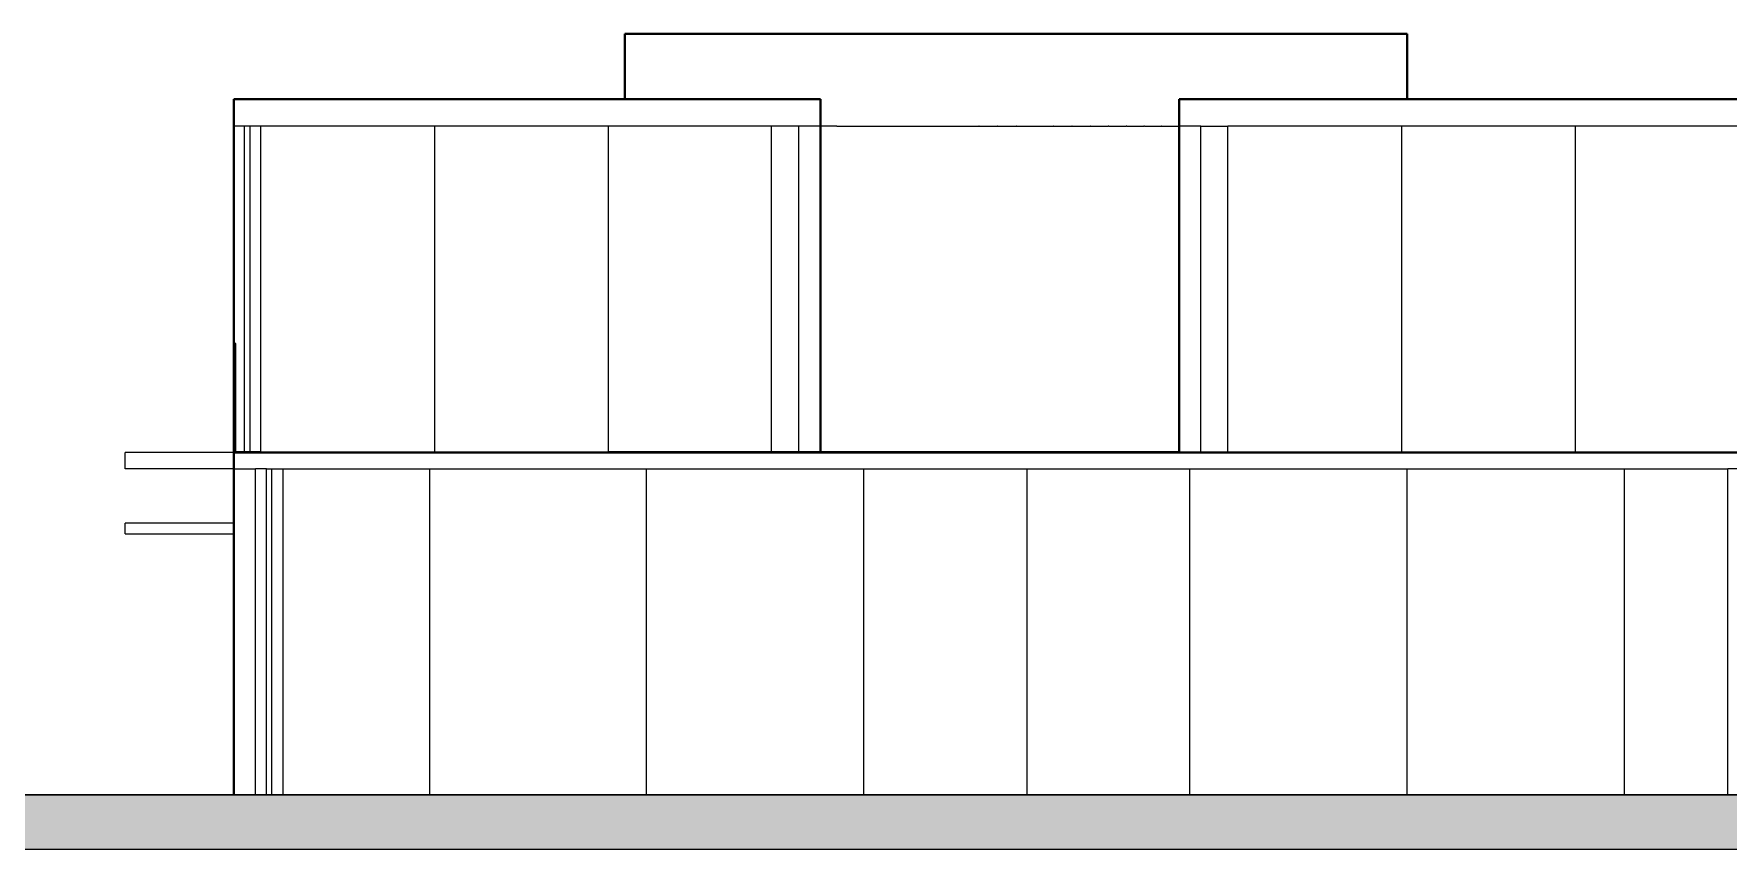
# Model space of a CAD drawing. Header units: millimetres. Extents: x -1966 to 205283, y -140015 to 7000.
# Drawn here: x 67415 to 83008, y -500 to 7000 of the extents above; entities that cross this region are included whole.
import ezdxf

# ---------------------------------------------------------------- set-up
doc = ezdxf.new("R2010")
doc.units = ezdxf.units.MM
doc.header["$LTSCALE"] = 1000
doc.layers.add('1', color=7, linetype='Continuous', lineweight=40)

msp = doc.modelspace()

# ---------------------------------------------------------------- hatches: boundary and pattern name
at = {"layer": '1'}
h = msp.add_hatch(color=256, dxfattribs=at)
h.dxf.hatch_style = 1
h.paths.add_polyline_path([(95486.1, 0.1), (86986.1, 0.1), (84594.3, 0.1), (65272.9, 0.1), (65257.1, 0.1), (65253.9, 0.1), (65117.5, 0.1), (65108.1, 0.1), (65031.2, 0.1), (65031.2, -499.9), (86986.1, -499.9), (95486.1, -499.9)])

# ---------------------------------------------------------------- linework, layer by layer
for p, q in [((69354.5, 6150.1), (69254.5, 6150.1)), ((69354.5, 3152.1), (69354.5, 6150.1)), ((69404.5, 6150.1), (69354.5, 6150.1)), ((69404.5, 3152.1), (69404.5, 6150.1)), ((69504.5, 6150.1), (69404.5, 6150.1)), ((69504.5, 5128.3), (69504.5, 6150.1)), ((71104.5, 6150.1), (69504.5, 6150.1)), ((71104.5, 3150.1), (71104.5, 6150.1)), ((72704.5, 6150.1), (71104.5, 6150.1)), ((72704.5, 3152.1), (72704.5, 6150.1)), ((74204.5, 6150.1), (72704.5, 6150.1)), ((74204.5, 3152.1), (74204.5, 6150.1)), ((74454.5, 6150.1), (74204.5, 6150.1)), ((74654.5, 6150.1), (74454.5, 6150.1)), ((74454.5, 3152.1), (74454.5, 6150.1)), ((74804.9, 6150.1), (74654.5, 6150.1)), ((74804.9, 6150.1), (74805.1, 6150.1)), ((74805.1, 6150.1), (74959, 6150.1)), ((74959, 6150.1), (74959.5, 6150.1)), ((74959.5, 6150.1), (75116.5, 6150.1)), ((75116.5, 6150.1), (75117.2, 6150.1)), ((75117.2, 6150.1), (75277.1, 6150.1)), ((75277.1, 6150.1), (75278, 6150.1)), ((75278, 6150.1), (75440.3, 6150.1)), ((75441.5, 6150.1), (75440.3, 6150.1)), ((75441.5, 6150.1), (75605.8, 6150.1)), ((75607.2, 6150.1), (75605.8, 6150.1)), ((75607.2, 6150.1), (75773.2, 6150.1)), ((75774.9, 6150.1), (75773.2, 6150.1)), ((75774.9, 6150.1), (75942.2, 6150.1)), ((75944.1, 6150.1), (75942.2, 6150.1)), ((75944.1, 6150.1), (76112.3, 6150.1)), ((76114.5, 6150.1), (76112.3, 6150.1)), ((76114.5, 6150.1), (76283.2, 6150.1)), ((76285.7, 6150.1), (76283.2, 6150.1)), ((76285.7, 6150.1), (76454.5, 6150.1)), ((76457.2, 6150.1), (76454.5, 6150.1)), ((76457.2, 6150.1), (76625.8, 6150.1)), ((76628.8, 6150.1), (76625.8, 6150.1)), ((76628.8, 6150.1), (76796.7, 6150.1)), ((76799.9, 6150.1), (76796.7, 6150.1)), ((76799.9, 6150.1), (76966.8, 6150.1)), ((76970.3, 6150.1), (76966.8, 6150.1)), ((76970.3, 6150.1), (77135.8, 6150.1)), ((77139.5, 6150.1), (77135.8, 6150.1)), ((77139.5, 6150.1), (77303.2, 6150.1)), ((77307.1, 6150.1), (77303.2, 6150.1)), ((77307.1, 6150.1), (77468.7, 6150.1)), ((77472.8, 6150.1), (77468.7, 6150.1)), ((77472.8, 6150.1), (77632, 6150.1)), ((77636.2, 6150.1), (77632, 6150.1)), ((77636.2, 6150.1), (77792.5, 6150.1)), ((77796.9, 6150.1), (77792.5, 6150.1)), ((77796.9, 6150.1), (77950, 6150.1)), ((77954.5, 6150.1), (77950, 6150.1)), ((78154.5, 6150.1), (77954.5, 6150.1)), ((78154.5, 3150.1), (78154.5, 6150.1)), ((78154.5, 6150.1), (78404.5, 6150.1)), ((78404.5, 3150.1), (78404.5, 6150.1)), ((80004.5, 6150.1), (78404.5, 6150.1)), ((80004.5, 3150.1), (80004.5, 6150.1)), ((81604.5, 6150.1), (80004.5, 6150.1)), ((81604.5, 3150.1), (81604.5, 6150.1)), ((83204.5, 6150.1), (81604.5, 6150.1)), ((69504.5, 3152.1), (69504.5, 5128.3)), ((69274.5, 4152.1), (69254.5, 4152.1)), ((69274.5, 3152.1), (69274.5, 4152.1)), ((68254.5, 3000.1), (68254.5, 3150.1)), ((69254.5, 3150.1), (68254.5, 3150.1)), ((69254.5, 3000.1), (69254.5, 3150.1)), ((69504.5, 3152.1), (70042.5, 3152.1)), ((71617.2, 3152.1), (72704.5, 3152.1)), ((69254.5, 3000.1), (68254.5, 3000.1)), ((69254.5, 3000.1), (69454.5, 3000.1)), ((69454.5, 3000.1), (69454.7, 3000.1)), ((69454.5, 2500.1), (69454.5, 3000.1)), ((69554.7, 3000.1), (69454.7, 3000.1)), ((69454.7, 2500.1), (69454.7, 3000.1)), ((69554.7, 0.1), (69554.7, 3000.1)), ((69554.7, 3000.1), (69604.7, 3000.1)), ((69604.7, 3000.1), (69704.7, 3000.1)), ((69604.7, 0.1), (69604.7, 3000.1)), ((69704.7, 3000.1), (69704.7, 0.1)), ((69704.7, 3000.1), (71054.7, 3000.1)), ((71054.7, 3000.1), (71054.7, 0.1)), ((71054.7, 3000.1), (73054.7, 3000.1)), ((73054.7, 0.1), (73054.7, 3000.1)), ((73054.7, 3000.1), (75054.7, 3000.1)), ((75054.7, 0.1), (75054.7, 3000.1)), ((75054.7, 3000.1), (76554.7, 3000.1)), ((76554.7, 3000.1), (76554.7, 0.1)), ((76554.7, 3000.1), (78054.7, 3000.1)), ((78054.7, 0.1), (78054.7, 3000.1)), ((78054.7, 3000.1), (80054.7, 3000.1)), ((80054.7, 0.1), (80054.7, 3000.1)), ((80054.7, 3000.1), (82054.7, 3000.1)), ((82054.7, 0.1), (82054.7, 3000.1)), ((82054.7, 3000.1), (83004.7, 3000.1)), ((83004.7, 0.1), (83004.7, 3000.1)), ((83104.7, 3000.1), (83004.7, 3000.1)), ((68254.5, 2400.1), (68254.5, 2500.1)), ((69254.5, 2500.1), (68254.5, 2500.1)), ((69454.5, 2500.1), (69454.7, 2500.1)), ((69454.5, 2407), (69454.5, 2500.1)), ((69454.7, 2407), (69454.7, 2500.1)), ((68254.5, 2400.1), (69254.5, 2400.1)), ((69454.7, 2407), (69454.5, 2407)), ((69454.5, 2400.1), (69454.5, 2407)), ((69454.7, 2400.1), (69454.5, 2400.1)), ((69454.5, 1493.2), (69454.5, 2400.1)), ((69454.7, 2400.1), (69454.7, 2407)), ((69454.7, 1493.2), (69454.7, 2400.1)), ((69454.5, 1493.2), (69454.7, 1493.2)), ((69454.5, 907), (69454.5, 1493.2)), ((69454.7, 907), (69454.7, 1493.2)), ((69454.5, 907), (69454.7, 907)), ((69454.5, 900.1), (69454.5, 907)), ((69454.7, 900.1), (69454.5, 900.1)), ((69454.5, 760.1), (69454.5, 900.1)), ((69454.7, 900.1), (69454.7, 907)), ((69454.7, 760.1), (69454.7, 900.1)), ((69454.7, 760.1), (69454.5, 760.1)), ((69454.5, 750.1), (69454.5, 760.1)), ((69454.5, 750.1), (69454.7, 750.1)), ((69454.5, 1.1), (69454.5, 750.1)), ((69454.7, 750.1), (69454.7, 760.1)), ((69454.7, 1.1), (69454.7, 750.1)), ((65037.5, 0.1), (69254.5, 0.1)), ((69254.5, 0.1), (65108.1, 0.1)), ((69254.5, 0.1), (65117.5, 0.1)), ((69254.5, 0.1), (65155, 0.1)), ((69254.5, 0.1), (65164.3, 0.1)), ((86986.1, 0.1), (65257.1, 0.1)), ((86986.1, 0.1), (65257.1, 0.1)), ((86986.1, 0.1), (65272.9, 0.1)), ((69254.5, 0.1), (66910.8, 0.1)), ((69254.5, 0.1), (67713.1, 0.1)), ((68950.1, 0.1), (69266.1, 0.1)), ((68950.1, 0.1), (68994.4, 0.1)), ((75328.2, 0.1), (68969.1, 0.1)), ((68994.4, 0.1), (68969.1, 0.1)), ((74258.5, 0.1), (68994.4, 0.1)), ((74258.5, 0.1), (69115.9, 0.1)), ((69132.7, 0.1), (69115.9, 0.1)), ((74988.2, 0.1), (69132.7, 0.1)), ((69187.3, 0.1), (86986.1, 0.1)), ((69187.3, 0.1), (69218.9, 0.1)), ((86986.1, 0.1), (69218.9, 0.1)), ((69254.5, 0.1), (69454.5, 0.1)), ((69323.4, 0.1), (69298.1, 0.1)), ((69454.1, 0.1), (69437.3, 0.1)), ((69454.7, 1.1), (69454.5, 1.1)), ((69454.5, 0.1), (69454.5, 1.1)), ((69454.7, 0.1), (69454.5, 0.1)), ((69454.7, 0.1), (69454.5, 0.1)), ((69454.7, 0.1), (69454.5, 0.1)), ((69454.7, 0.1), (69454.5, 0.1)), ((69454.7, 0.1), (69454.5, 0.1)), ((69454.7, 0.1), (69454.5, 0.1)), ((69454.7, 0.1), (69454.5, 0.1)), ((69454.7, 0.1), (69454.7, 1.1)), ((69454.7, 0.1), (69554.7, 0.1)), ((69508.7, 0.1), (69540.3, 0.1)), ((69604.7, 0.1), (69554.7, 0.1)), ((69704.7, 0.1), (69604.7, 0.1)), ((71054.7, 0.1), (69704.7, 0.1)), ((73054.7, 0.1), (71054.7, 0.1)), ((78549.1, 0.1), (72910.9, 0.1)), ((73054.7, 0.1), (75054.7, 0.1)), ((76945.1, 0.1), (74666, 0.1)), ((77352.8, 0.1), (74988.2, 0.1)), ((75054.7, 0.1), (76554.7, 0.1)), ((78549.1, 0.1), (75328.2, 0.1)), ((78422.5, 0.1), (76057.9, 0.1)), ((79278.8, 0.1), (76057.9, 0.1)), ((76554.7, 0.1), (78054.7, 0.1)), ((80182.6, 0.1), (76945.1, 0.1)), ((80912.3, 0.1), (77674.8, 0.1)), ((79618.8, 0.1), (77674.8, 0.1)), ((78054.7, 0.1), (80054.7, 0.1)), ((80765.7, 0.1), (78721, 0.1)), ((81643.4, 0.1), (79278.8, 0.1)), ((81114.1, 0.1), (79618.8, 0.1)), ((81835.4, 0.1), (79790.7, 0.1)), ((80182.6, 0.1), (79977.8, 0.1)), ((80054.7, 0.1), (82054.7, 0.1)), ((82713.1, 0.1), (80348.5, 0.1)), ((81843.8, 0.1), (80348.5, 0.1)), ((85950.6, 0.1), (80912.3, 0.1)), ((81114.1, 0.1), (81843.8, 0.1)), ((86986.1, 0.1), (81733, 0.1)), ((82054.7, 0.1), (83004.7, 0.1)), ((83004.7, 0.1), (83104.7, 0.1)), ((65037.5, -499.9), (86986.1, -499.9))]:
    msp.add_line(p, q)
for p, q in [((72854.8, 7000.1), (72856.8, 7000.1)), ((72854.8, 6850.1), (72854.8, 7000.1)), ((72866.8, 7000.1), (72856.8, 7000.1)), ((72884.8, 7000.1), (72866.8, 7000.1)), ((72910.9, 7000.1), (72884.8, 7000.1)), ((72944.8, 7000.1), (72910.9, 7000.1)), ((72986.5, 7000.1), (72944.8, 7000.1)), ((73036, 7000.1), (72986.5, 7000.1)), ((73093.1, 7000.1), (73036, 7000.1)), ((73157.7, 7000.1), (73093.1, 7000.1)), ((73229.7, 7000.1), (73157.7, 7000.1)), ((73308.9, 7000.1), (73229.7, 7000.1)), ((73395, 7000.1), (73308.9, 7000.1)), ((73488.1, 7000.1), (73395, 7000.1)), ((73587.7, 7000.1), (73488.1, 7000.1)), ((73693.7, 7000.1), (73587.7, 7000.1)), ((73805.9, 7000.1), (73693.7, 7000.1)), ((73924, 7000.1), (73805.9, 7000.1)), ((74047.7, 7000.1), (73924, 7000.1)), ((74176.9, 7000.1), (74047.7, 7000.1)), ((74311.1, 7000.1), (74176.9, 7000.1)), ((74450, 7000.1), (74311.1, 7000.1)), ((74593.5, 7000.1), (74450, 7000.1)), ((74741.1, 7000.1), (74593.5, 7000.1)), ((74892.5, 7000.1), (74741.1, 7000.1)), ((75047.4, 7000.1), (74892.5, 7000.1)), ((75205.5, 7000.1), (75047.4, 7000.1)), ((75366.3, 7000.1), (75205.5, 7000.1)), ((75529.6, 7000.1), (75366.3, 7000.1)), ((75694.9, 7000.1), (75529.6, 7000.1)), ((75862, 7000.1), (75694.9, 7000.1)), ((76030.3, 7000.1), (75862, 7000.1)), ((76199.6, 7000.1), (76030.3, 7000.1)), ((76369.5, 7000.1), (76199.6, 7000.1)), ((76369.5, 7000.1), (76454.5, 7000.1)), ((76454.5, 7000.1), (76539.5, 7000.1)), ((76539.5, 7000.1), (76709.4, 7000.1)), ((76709.4, 7000.1), (76878.7, 7000.1)), ((76878.7, 7000.1), (77047, 7000.1)), ((77047, 7000.1), (77214.1, 7000.1)), ((77214.1, 7000.1), (77379.4, 7000.1)), ((77379.4, 7000.1), (77542.7, 7000.1)), ((77542.7, 7000.1), (77703.5, 7000.1)), ((77703.5, 7000.1), (77861.6, 7000.1)), ((77861.6, 7000.1), (78016.5, 7000.1)), ((78016.5, 7000.1), (78167.9, 7000.1)), ((78167.9, 7000.1), (78315.5, 7000.1)), ((78315.5, 7000.1), (78459, 7000.1)), ((78459, 7000.1), (78598, 7000.1)), ((78598, 7000.1), (78732.2, 7000.1)), ((78732.2, 7000.1), (78861.3, 7000.1)), ((78861.3, 7000.1), (78985, 7000.1)), ((78985, 7000.1), (79103.1, 7000.1)), ((79103.1, 7000.1), (79215.3, 7000.1)), ((79215.3, 7000.1), (79321.3, 7000.1)), ((79321.3, 7000.1), (79421, 7000.1)), ((79421, 7000.1), (79514, 7000.1)), ((79514, 7000.1), (79600.2, 7000.1)), ((79600.2, 7000.1), (79679.3, 7000.1)), ((79679.3, 7000.1), (79751.3, 7000.1)), ((79751.3, 7000.1), (79815.9, 7000.1)), ((79815.9, 7000.1), (79873, 7000.1)), ((79873, 7000.1), (79922.5, 7000.1)), ((79922.5, 7000.1), (79964.2, 7000.1)), ((79964.2, 7000.1), (79998.2, 7000.1)), ((79998.2, 7000.1), (80024.2, 7000.1)), ((80024.2, 7000.1), (80042.2, 7000.1)), ((80042.2, 7000.1), (80052.2, 7000.1)), ((80052.2, 7000.1), (80054.3, 7000.1)), ((80054.3, 6850.1), (80054.3, 7000.1)), ((72854.5, 6400.1), (72854.5, 6850.1)), ((72854.8, 6850.1), (72854.5, 6850.1)), ((80054.5, 6400.1), (80054.5, 6850.1)), ((69254.5, 6300.1), (69254.5, 6400.1)), ((69254.5, 6400.1), (69304.5, 6400.1)), ((72854.5, 6400.1), (69304.5, 6400.1)), ((72858.6, 6400.1), (72854.5, 6400.1)), ((72870.8, 6400.1), (72858.6, 6400.1)), ((72891.2, 6400.1), (72870.8, 6400.1)), ((72919.6, 6400.1), (72891.2, 6400.1)), ((72956, 6400.1), (72919.6, 6400.1)), ((73000.3, 6400.1), (72956, 6400.1)), ((73052.5, 6400.1), (73000.3, 6400.1)), ((73112.4, 6400.1), (73052.5, 6400.1)), ((73179.8, 6400.1), (73112.4, 6400.1)), ((73254.7, 6400.1), (73179.8, 6400.1)), ((73336.8, 6400.1), (73254.7, 6400.1)), ((73426, 6400.1), (73336.8, 6400.1)), ((73522, 6400.1), (73426, 6400.1)), ((73624.7, 6400.1), (73522, 6400.1)), ((73733.8, 6400.1), (73624.7, 6400.1)), ((73849.1, 6400.1), (73733.8, 6400.1)), ((73970.2, 6400.1), (73849.1, 6400.1)), ((74097, 6400.1), (73970.2, 6400.1)), ((74229.1, 6400.1), (74097, 6400.1)), ((74366.3, 6400.1), (74229.1, 6400.1)), ((74508.2, 6400.1), (74366.3, 6400.1)), ((74654.5, 6400.1), (74508.2, 6400.1)), ((74654.5, 6300.1), (74654.5, 6400.1)), ((77954.5, 6300.1), (77954.5, 6400.1)), ((77954.5, 6400.1), (78004.5, 6400.1)), ((78104.1, 6400.1), (78004.5, 6400.1)), ((78254.5, 6400.1), (78104.1, 6400.1)), ((78400.8, 6400.1), (78254.5, 6400.1)), ((78542.7, 6400.1), (78400.8, 6400.1)), ((78679.9, 6400.1), (78542.7, 6400.1)), ((78812, 6400.1), (78679.9, 6400.1)), ((78938.8, 6400.1), (78812, 6400.1)), ((79060, 6400.1), (78938.8, 6400.1)), ((79175.2, 6400.1), (79060, 6400.1)), ((79284.3, 6400.1), (79175.2, 6400.1)), ((79387, 6400.1), (79284.3, 6400.1)), ((79483, 6400.1), (79387, 6400.1)), ((79572.2, 6400.1), (79483, 6400.1)), ((79654.3, 6400.1), (79572.2, 6400.1)), ((79729.2, 6400.1), (79654.3, 6400.1)), ((79796.6, 6400.1), (79729.2, 6400.1)), ((79856.5, 6400.1), (79796.6, 6400.1)), ((79908.7, 6400.1), (79856.5, 6400.1)), ((79953, 6400.1), (79908.7, 6400.1)), ((79989.5, 6400.1), (79953, 6400.1)), ((80017.9, 6400.1), (79989.5, 6400.1)), ((80038.2, 6400.1), (80017.9, 6400.1)), ((80050.4, 6400.1), (80038.2, 6400.1)), ((80054.5, 6400.1), (80050.4, 6400.1)), ((83454.5, 6400.1), (80054.5, 6400.1)), ((69254.5, 6150.1), (69254.5, 6300.1)), ((74654.5, 6150.1), (74654.5, 6300.1)), ((77954.5, 6150.1), (77954.5, 6300.1)), ((69254.5, 6150.1), (69254.5, 3150.1)), ((74654.5, 3152.1), (74654.5, 6150.1)), ((77954.5, 3152.1), (77954.5, 6150.1)), ((69254.5, 4152.1), (69254.5, 3150.1)), ((69254.5, 3150.1), (69274.5, 3152.1)), ((69274.5, 3150.1), (69254.5, 3150.1)), ((69254.5, 3150.1), (69254.5, 3000.1)), ((69274.5, 3152.1), (69274.5, 3150.1)), ((69274.5, 3152.1), (69354.5, 3152.1)), ((69274.5, 3150.1), (69274.5, 3152.1)), ((69354.5, 3150.1), (69274.5, 3150.1)), ((69354.5, 3150.1), (69354.5, 3152.1)), ((69354.5, 3152.1), (69404.5, 3152.1)), ((69404.5, 3150.1), (69354.5, 3150.1)), ((69404.5, 3150.1), (69404.5, 3152.1)), ((69404.5, 3152.1), (69504.5, 3152.1)), ((69504.5, 3150.1), (69404.5, 3150.1)), ((69504.5, 3150.1), (69504.5, 3152.1)), ((71617.2, 3150.1), (69504.5, 3150.1)), ((72704.5, 3150.1), (71613, 3150.1)), ((72704.5, 3150.1), (72704.5, 3152.1)), ((72704.5, 3152.1), (74204.5, 3152.1)), ((74204.5, 3150.1), (72704.5, 3150.1)), ((74204.5, 3150.1), (74204.5, 3152.1)), ((74204.5, 3152.1), (74454.5, 3152.1)), ((74454.5, 3150.1), (74204.5, 3150.1)), ((74454.5, 3150.1), (74454.5, 3152.1)), ((74454.5, 3152.1), (74654.5, 3152.1)), ((74654.5, 3150.1), (74454.5, 3150.1)), ((74654.5, 3150.1), (74654.5, 3152.1)), ((74654.5, 3152.1), (74805.1, 3152.1)), ((74805.1, 3150.1), (74654.5, 3150.1)), ((74805.1, 3152.1), (74959.5, 3152.1)), ((74959.5, 3150.1), (74805.1, 3150.1)), ((74959.5, 3152.1), (75117.2, 3152.1)), ((75117.2, 3150.1), (74959.5, 3150.1)), ((75117.2, 3152.1), (75278, 3152.1)), ((75278, 3150.1), (75117.2, 3150.1)), ((75278, 3152.1), (75441.5, 3152.1)), ((75441.5, 3150.1), (75278, 3150.1)), ((75441.5, 3152.1), (75607.2, 3152.1)), ((75607.2, 3150.1), (75441.5, 3150.1)), ((75607.2, 3152.1), (75774.9, 3152.1)), ((75774.9, 3150.1), (75607.2, 3150.1)), ((75774.9, 3152.1), (75944.1, 3152.1)), ((75944.1, 3150.1), (75774.9, 3150.1)), ((75944.1, 3152.1), (76114.5, 3152.1)), ((76114.5, 3150.1), (75944.1, 3150.1)), ((76114.5, 3152.1), (76285.7, 3152.1)), ((76285.7, 3150.1), (76114.5, 3150.1)), ((76285.7, 3152.1), (76457.2, 3152.1)), ((76457.2, 3150.1), (76285.7, 3150.1)), ((76457.2, 3152.1), (76628.8, 3152.1)), ((76628.8, 3150.1), (76457.2, 3150.1)), ((76628.8, 3152.1), (76799.9, 3152.1)), ((76799.9, 3150.1), (76628.8, 3150.1)), ((76799.9, 3152.1), (76970.3, 3152.1)), ((76970.3, 3150.1), (76799.9, 3150.1)), ((76970.3, 3152.1), (77139.5, 3152.1)), ((77139.5, 3150.1), (76970.3, 3150.1)), ((77139.5, 3152.1), (77307.1, 3152.1)), ((77307.1, 3150.1), (77139.5, 3150.1)), ((77307.1, 3152.1), (77472.8, 3152.1)), ((77472.8, 3150.1), (77307.1, 3150.1)), ((77472.8, 3152.1), (77636.2, 3152.1)), ((77636.2, 3150.1), (77472.8, 3150.1)), ((77636.2, 3152.1), (77796.9, 3152.1)), ((77796.9, 3150.1), (77636.2, 3150.1)), ((77796.9, 3152.1), (77954.5, 3152.1)), ((77954.5, 3150.1), (77796.9, 3150.1)), ((77954.5, 3152.1), (77954.5, 3150.1)), ((78154.5, 3150.1), (77954.5, 3150.1)), ((78404.5, 3150.1), (78154.5, 3150.1)), ((80004.5, 3150.1), (78404.5, 3150.1)), ((81604.5, 3150.1), (80004.5, 3150.1)), ((83204.5, 3150.1), (81604.5, 3150.1)), ((69254.5, 3000.1), (69254.5, 2500.1)), ((69254.5, 2500.1), (69254.5, 2400.1)), ((69254.5, 2400.1), (69254.5, 0.1))]:
    msp.add_line(p, q, dxfattribs=at)

doc.saveas('drawing.dxf')
